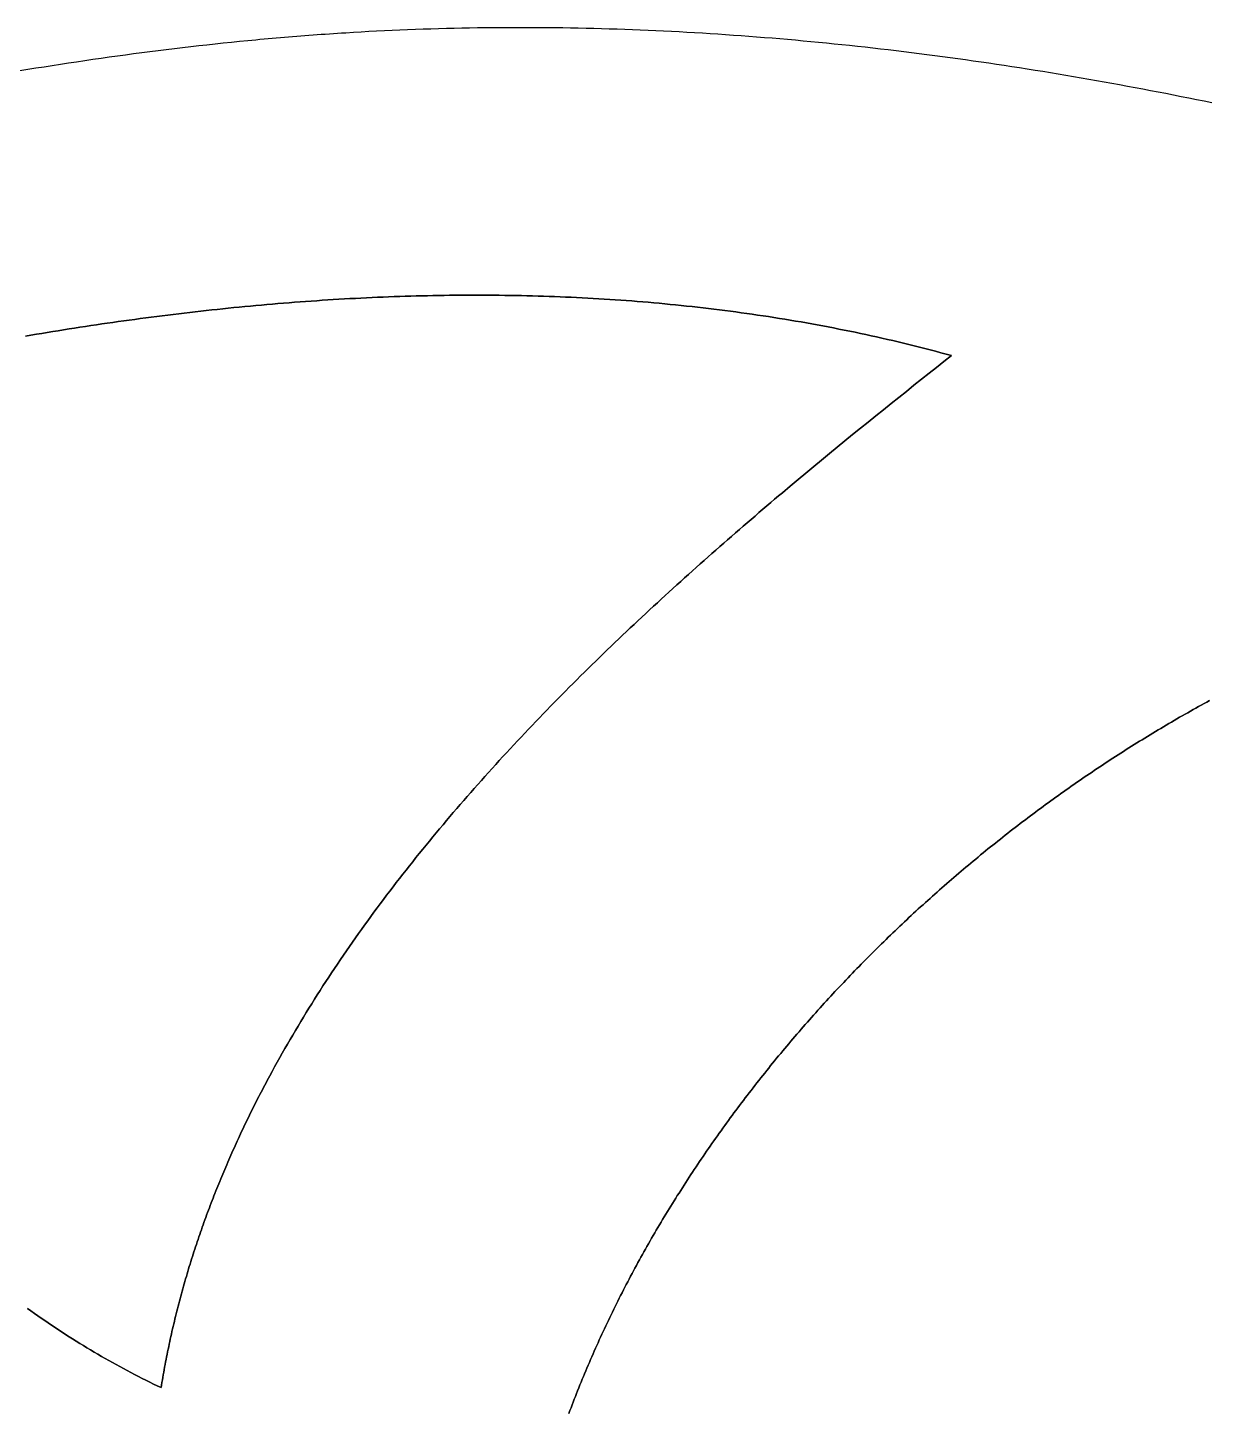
# Model space of a CAD drawing. Header units: millimetres. Extents: x 539514 to 908003, y -69769 to 203909.
# Drawn here: x 697462 to 713125, y 76500 to 94866 of the extents above; entities that cross this region are included whole.
import ezdxf

# ---------------------------------------------------------------- set-up
doc = ezdxf.new("R2010")
doc.units = ezdxf.units.MM
doc.layers.add('CLOSED_AREAS', color=7, linetype='Continuous')
doc.layers.add('REGION_HOLES', color=7, linetype='Continuous')

msp = doc.modelspace()

# ---------------------------------------------------------------- linework, layer by layer
at = {"layer": 'CLOSED_AREAS'}
for points in [[(713182.991, 93867.408), (713081.321, 93888.406), (712979.617, 93909.208), (712877.88, 93929.814), (712776.11, 93950.22), (712674.307, 93970.429), (712572.473, 93990.437), (712470.608, 94010.244), (712368.711, 94029.85), (712266.784, 94049.253), (712164.827, 94068.453), (712062.839, 94087.448), (711960.823, 94106.238), (711858.778, 94124.822), (711756.704, 94143.199), (711654.602, 94161.369), (711552.473, 94179.329), (711450.316, 94197.08), (711348.133, 94214.62), (711245.923, 94231.948), (711143.688, 94249.064), (711041.427, 94265.967), (710939.141, 94282.656), (710836.83, 94299.13), (710734.495, 94315.388), (710632.137, 94331.429), (710529.755, 94347.252), (710427.35, 94362.856), (710324.922, 94378.241), (710222.473, 94393.406), (710120.002, 94408.349), (710017.51, 94423.07), (709914.997, 94437.568), (709812.463, 94451.842), (709709.91, 94465.891), (709607.337, 94479.715), (709504.746, 94493.311), (709402.135, 94506.68), (709299.507, 94519.821), (709196.86, 94532.732), (709094.196, 94545.413), (708991.516, 94557.863), (708888.818, 94570.081), (708786.105, 94582.066), (708683.376, 94593.817), (708580.632, 94605.333), (708477.873, 94616.614), (708375.099, 94627.658), (708272.312, 94638.465), (708169.511, 94649.033), (708066.697, 94659.362), (707963.871, 94669.452), (707861.032, 94679.3), (707758.181, 94688.906), (707655.319, 94698.27), (707552.447, 94707.39), (707449.563, 94716.265), (707346.669, 94724.895), (707243.766, 94733.279), (707140.854, 94741.415), (707037.932, 94749.303), (706935.003, 94756.943), (706832.065, 94764.332), (706729.12, 94771.47), (706626.168, 94778.357), (706523.209, 94784.991), (706420.243, 94791.372), (706317.272, 94797.498), (706214.296, 94803.369), (706111.314, 94808.984), (706008.328, 94814.342), (705905.338, 94819.442), (705802.344, 94824.283), (705699.347, 94828.864), (705596.347, 94833.185), (705493.345, 94837.244), (705390.34, 94841.04), (705287.335, 94844.574), (705184.327, 94847.843), (705081.32, 94850.847), (704978.312, 94853.585), (704875.304, 94856.056), (704772.296, 94858.259), (704669.29, 94860.194), (704566.285, 94861.859), (704463.282, 94863.254), (704360.281, 94864.377), (704257.283, 94865.228), (704154.289, 94865.806), (704051.297, 94866.109), (703948.31, 94866.138), (703845.327, 94865.891), (703742.349, 94865.367), (703639.376, 94864.566), (703536.409, 94863.486), (703433.448, 94862.127), (703330.493, 94860.487), (703227.546, 94858.566), (703124.606, 94856.363), (703021.673, 94853.878), (702918.749, 94851.108), (702815.834, 94848.053), (702712.928, 94844.713), (702610.031, 94841.086), (702507.145, 94837.172), (702404.268, 94832.97), (702301.403, 94828.478), (702198.549, 94823.696), (702095.706, 94818.623), (701992.876, 94813.258), (701890.058, 94807.6), (701787.253, 94801.649), (701684.461, 94795.403), (701630.23, 94791.988), (701576.003, 94788.492), (701521.78, 94784.914), (701467.56, 94781.254), (701413.345, 94777.514), (701359.133, 94773.694), (701304.924, 94769.793), (701250.72, 94765.812), (701196.518, 94761.752), (701142.321, 94757.612), (701088.127, 94753.394), (701033.937, 94749.098), (700979.75, 94744.723), (700925.567, 94740.27), (700871.388, 94735.741), (700817.212, 94731.134), (700763.039, 94726.45), (700708.87, 94721.69), (700654.704, 94716.854), (700600.541, 94711.942), (700546.382, 94706.955), (700492.226, 94701.893), (700383.925, 94691.545), (700275.636, 94680.902), (700167.36, 94669.965), (700059.097, 94658.739), (699950.846, 94647.225), (699842.608, 94635.426), (699734.381, 94623.345), (699626.167, 94610.985), (699517.964, 94598.349), (699409.772, 94585.439), (699301.592, 94572.259), (699193.423, 94558.81), (699085.265, 94545.096), (698977.117, 94531.12), (698868.98, 94516.884), (698760.853, 94502.391), (698652.737, 94487.644), (698544.63, 94472.645), (698436.533, 94457.398), (698328.445, 94441.905), (698220.367, 94426.169), (698112.298, 94410.193), (698004.238, 94393.979), (697896.187, 94377.531), (697788.144, 94360.85), (697680.109, 94343.94), (697572.083, 94326.804), (697464.064, 94309.445), (697356.054, 94291.864)], [(697460.294, 77864.681), (697505.467, 77832.305), (697550.789, 77800.134), (697596.26, 77768.171), (697641.881, 77736.416), (697687.652, 77704.871), (697733.574, 77673.537), (697779.646, 77642.415), (697825.87, 77611.507), (697872.245, 77580.815), (697918.772, 77550.338), (697965.451, 77520.08), (698012.284, 77490.04), (698059.269, 77460.22), (698106.408, 77430.622), (698153.7, 77401.247), (698201.147, 77372.097), (698248.749, 77343.171), (698296.505, 77314.473), (698344.417, 77286.002), (698392.484, 77257.761), (698440.708, 77229.751), (698489.088, 77201.973), (698537.625, 77174.428), (698586.32, 77147.117), (698635.171, 77120.043), (698684.181, 77093.206), (698733.349, 77066.607), (698782.676, 77040.248), (698832.162, 77014.131), (698881.808, 76988.256), (698931.613, 76962.624), (698981.579, 76937.238), (699031.705, 76912.098), (699081.993, 76887.206), (699132.441, 76862.562), (699183.052, 76838.17), (699233.824, 76814.028), (699239.341, 76848.237), (699244.959, 76882.415), (699250.678, 76916.564), (699256.497, 76950.683), (699262.416, 76984.773), (699268.435, 77018.832), (699274.553, 77052.862), (699280.771, 77086.862), (699287.089, 77120.833), (699293.505, 77154.773), (699300.02, 77188.684), (699306.633, 77222.565), (699313.344, 77256.417), (699320.154, 77290.238), (699327.061, 77324.03), (699334.065, 77357.792), (699341.166, 77391.525), (699348.365, 77425.228), (699355.66, 77458.901), (699363.052, 77492.544), (699370.539, 77526.158), (699378.123, 77559.742), (699385.802, 77593.296), (699393.577, 77626.82), (699401.447, 77660.315), (699409.412, 77693.78), (699417.472, 77727.216), (699425.626, 77760.621), (699433.874, 77793.998), (699442.216, 77827.344), (699450.652, 77860.661), (699459.181, 77893.948), (699467.803, 77927.205), (699476.519, 77960.433), (699485.327, 77993.631), (699494.227, 78026.799), (699503.22, 78059.938), (699512.305, 78093.047), (699521.481, 78126.127), (699530.749, 78159.177), (699540.108, 78192.197), (699549.558, 78225.188), (699559.098, 78258.148), (699568.729, 78291.08), (699578.451, 78323.982), (699588.262, 78356.854), (699598.163, 78389.696), (699608.153, 78422.509), (699618.233, 78455.292), (699628.402, 78488.046), (699638.659, 78520.77), (699649.005, 78553.464), (699659.439, 78586.129), (699669.961, 78618.765), (699680.57, 78651.37), (699691.267, 78683.946), (699702.052, 78716.493), (699712.923, 78749.01), (699723.881, 78781.497), (699734.926, 78813.955), (699746.056, 78846.383), (699757.273, 78878.782), (699768.576, 78911.151), (699779.964, 78943.491), (699791.437, 78975.801), (699802.995, 79008.081), (699814.638, 79040.332), (699826.365, 79072.554), (699838.177, 79104.746), (699850.072, 79136.908), (699862.052, 79169.041), (699874.115, 79201.144), (699886.261, 79233.218), (699898.49, 79265.262), (699910.802, 79297.277), (699923.196, 79329.262), (699935.673, 79361.218), (699948.231, 79393.144), (699960.871, 79425.041), (699973.593, 79456.908), (699986.396, 79488.746), (699999.28, 79520.554), (700012.245, 79552.333), (700025.291, 79584.082), (700038.416, 79615.802), (700051.622, 79647.493), (700064.907, 79679.153), (700078.272, 79710.785), (700091.716, 79742.387), (700105.239, 79773.959), (700118.841, 79805.502), (700132.522, 79837.016), (700146.28, 79868.5), (700160.117, 79899.955), (700174.031, 79931.38), (700188.023, 79962.776), (700202.093, 79994.142), (700216.239, 80025.479), (700230.462, 80056.787), (700244.762, 80088.065), (700259.138, 80119.314), (700273.59, 80150.533), (700288.117, 80181.723), (700302.721, 80212.883), (700317.399, 80244.014), (700332.153, 80275.116), (700346.981, 80306.188), (700361.884, 80337.231), (700376.861, 80368.244), (700391.912, 80399.229), (700407.037, 80430.183), (700422.236, 80461.109), (700437.508, 80492.005), (700452.853, 80522.871), (700468.27, 80553.708), (700483.76, 80584.516), (700499.323, 80615.295), (700514.958, 80646.044), (700530.664, 80676.763), (700546.442, 80707.454), (700562.291, 80738.115), (700578.211, 80768.747), (700594.203, 80799.349), (700610.264, 80829.922), (700626.396, 80860.466), (700642.598, 80890.98), (700658.87, 80921.465), (700675.212, 80951.921), (700708.102, 81012.745), (700741.268, 81073.451), (700774.707, 81134.04), (700808.417, 81194.512), (700842.397, 81254.867), (700876.644, 81315.104), (700911.156, 81375.225), (700945.932, 81435.228), (700980.969, 81495.114), (701016.266, 81554.884), (701051.819, 81614.536), (701087.628, 81674.072), (701123.691, 81733.49), (701160.005, 81792.792), (701196.568, 81851.977), (701233.379, 81911.045), (701270.435, 81969.996), (701307.735, 82028.83), (701345.276, 82087.548), (701383.056, 82146.148), (701421.074, 82204.633), (701459.328, 82263), (701497.815, 82321.251), (701536.533, 82379.385), (701575.481, 82437.403), (701614.657, 82495.304), (701654.058, 82553.088), (701693.683, 82610.757), (701733.529, 82668.308), (701773.594, 82725.743), (701813.878, 82783.062), (701854.377, 82840.265), (701895.089, 82897.351), (701936.013, 82954.32), (701977.147, 83011.174), (702018.488, 83067.911), (702060.035, 83124.532), (702101.786, 83181.037), (702143.738, 83237.425), (702185.89, 83293.698), (702228.24, 83349.854), (702270.786, 83405.894), (702313.525, 83461.819), (702356.455, 83517.627), (702399.576, 83573.319), (702442.884, 83628.895), (702486.378, 83684.355), (702530.056, 83739.7), (702573.915, 83794.928), (702617.955, 83850.041), (702662.172, 83905.037), (702706.565, 83959.918), (702751.131, 84014.683), (702795.87, 84069.333), (702840.778, 84123.867), (702885.855, 84178.285), (702931.097, 84232.587), (702976.503, 84286.774), (703022.07, 84340.845), (703067.798, 84394.8), (703113.684, 84448.641), (703159.725, 84502.365), (703205.92, 84555.974), (703252.268, 84609.468), (703298.765, 84662.846), (703345.41, 84716.109), (703392.201, 84769.256), (703439.136, 84822.288), (703486.214, 84875.205), (703533.431, 84928.006), (703580.786, 84980.693), (703628.277, 85033.264), (703675.902, 85085.719), (703723.659, 85138.06), (703771.546, 85190.286), (703819.561, 85242.396), (703867.703, 85294.391), (703915.968, 85346.272), (703964.356, 85398.037), (704012.863, 85449.687), (704061.489, 85501.223), (704110.231, 85552.643), (704159.086, 85603.948), (704208.054, 85655.139), (704257.133, 85706.215), (704306.319, 85757.176), (704355.611, 85808.022), (704405.008, 85858.753), (704454.507, 85909.37), (704504.106, 85959.872), (704553.803, 86010.259), (704603.597, 86060.532), (704653.485, 86110.69), (704703.465, 86160.733), (704753.535, 86210.662), (704803.693, 86260.476), (704853.938, 86310.176), (704904.267, 86359.762), (704954.678, 86409.232), (705005.17, 86458.589), (705055.74, 86507.831), (705106.386, 86556.959), (705157.107, 86605.972), (705207.9, 86654.871), (705258.763, 86703.656), (705309.695, 86752.327), (705360.693, 86800.883), (705411.755, 86849.326), (705462.88, 86897.654), (705514.065, 86945.868), (705565.309, 86993.968), (705616.609, 87041.953), (705667.964, 87089.825), (705719.371, 87137.583), (705770.828, 87185.227), (705822.334, 87232.757), (705873.886, 87280.172), (705925.483, 87327.474), (705977.123, 87374.663), (706028.803, 87421.737), (706080.521, 87468.697), (706132.276, 87515.544), (706184.066, 87562.277), (706235.888, 87608.896), (706287.74, 87655.402), (706339.622, 87701.794), (706391.529, 87748.072), (706443.462, 87794.237), (706495.417, 87840.288), (706547.393, 87886.225), (706599.387, 87932.049), (706651.398, 87977.76), (706703.423, 88023.357), (706755.462, 88068.84), (706807.51, 88114.211), (706859.568, 88159.467), (706911.632, 88204.611), (706963.701, 88249.641), (707015.773, 88294.558), (707067.845, 88339.362), (707119.917, 88384.052), (707171.985, 88428.629), (707224.047, 88473.093), (707276.103, 88517.444), (707328.149, 88561.682), (707380.184, 88605.807), (707432.206, 88649.818), (707484.212, 88693.717), (707588.172, 88781.175), (707692.047, 88868.182), (707795.821, 88954.737), (707899.479, 89040.84), (708003.005, 89126.493), (708106.382, 89211.695), (708209.596, 89296.446), (708312.629, 89380.746), (708415.465, 89464.597), (708518.09, 89547.998), (708620.488, 89630.949), (708722.641, 89713.45), (708824.534, 89795.503), (708926.152, 89877.106), (709027.479, 89958.26), (709128.498, 90038.966), (709229.193, 90119.224), (709329.55, 90199.034), (709429.551, 90278.396), (709529.181, 90357.31), (709628.424, 90435.777), (709727.263, 90513.796), (709656.672, 90533.117), (709586.023, 90552.179), (709515.316, 90570.983), (709444.553, 90589.529), (709373.734, 90607.819), (709302.859, 90625.853), (709231.929, 90643.633), (709160.945, 90661.159), (709089.908, 90678.431), (709018.817, 90695.451), (708947.673, 90712.22), (708876.477, 90728.739), (708805.23, 90745.007), (708733.932, 90761.027), (708662.584, 90776.799), (708591.185, 90792.324), (708519.738, 90807.602), (708448.242, 90822.635), (708376.698, 90837.424), (708305.107, 90851.968), (708233.469, 90866.27), (708161.784, 90880.33), (708090.054, 90894.148), (708018.279, 90907.726), (707946.459, 90921.065), (707874.595, 90934.164), (707802.688, 90947.026), (707730.738, 90959.651), (707658.746, 90972.04), (707586.712, 90984.194), (707514.637, 90996.113), (707442.522, 91007.799), (707370.366, 91019.252), (707298.171, 91030.473), (707225.938, 91041.463), (707153.666, 91052.222), (707081.357, 91062.753), (707009.011, 91073.055), (706936.628, 91083.129), (706864.209, 91092.976), (706791.755, 91102.598), (706719.266, 91111.994), (706646.743, 91121.166), (706574.187, 91130.115), (706501.597, 91138.841), (706428.975, 91147.345), (706356.321, 91155.629), (706283.636, 91163.692), (706210.921, 91171.537), (706138.175, 91179.163), (706065.399, 91186.571), (705992.595, 91193.763), (705919.762, 91200.739), (705846.902, 91207.5), (705774.014, 91214.047), (705701.1, 91220.381), (705628.159, 91226.502), (705555.193, 91232.412), (705482.202, 91238.111), (705409.187, 91243.6), (705336.148, 91248.881), (705263.086, 91253.953), (705190.001, 91258.818), (705116.894, 91263.476), (705043.766, 91267.929), (704970.617, 91272.176), (704897.447, 91276.22), (704824.258, 91280.061), (704751.05, 91283.7), (704677.823, 91287.137), (704604.578, 91290.374), (704531.316, 91293.411), (704458.036, 91296.249), (704384.741, 91298.89), (704311.43, 91301.333), (704238.104, 91303.579), (704164.763, 91305.631), (704091.408, 91307.488), (704018.04, 91309.151), (703944.659, 91310.621), (703871.266, 91311.899), (703797.861, 91312.985), (703724.446, 91313.882), (703651.019, 91314.589), (703577.583, 91315.107), (703504.138, 91315.437), (703430.683, 91315.581), (703357.221, 91315.538), (703283.751, 91315.31), (703210.274, 91314.898), (703136.79, 91314.302), (703063.301, 91313.523), (702989.806, 91312.563), (702916.307, 91311.421), (702842.803, 91310.099), (702769.296, 91308.598), (702695.786, 91306.918), (702622.273, 91305.061), (702548.759, 91303.027), (702475.243, 91300.817), (702401.727, 91298.431), (702328.211, 91295.872), (702254.695, 91293.139), (702181.18, 91290.234), (702107.667, 91287.156), (702034.156, 91283.908), (701960.647, 91280.49), (701887.143, 91276.903), (701813.642, 91273.148), (701740.145, 91269.224), (701666.654, 91265.135), (701593.168, 91260.879), (701519.689, 91256.459), (701446.216, 91251.874), (701372.751, 91247.127), (701299.294, 91242.216), (701225.845, 91237.145), (701152.406, 91231.912), (701078.976, 91226.52), (701005.557, 91220.969), (700932.148, 91215.259), (700858.751, 91209.392), (700785.366, 91203.369), (700711.993, 91197.19), (700638.634, 91190.857), (700565.289, 91184.369), (700491.957, 91177.729), (700418.641, 91170.936), (700345.34, 91163.992), (700272.055, 91156.897), (700198.787, 91149.652), (700125.536, 91142.259), (700052.303, 91134.718), (699979.088, 91127.03), (699905.892, 91119.195), (699832.716, 91111.215), (699759.56, 91103.09), (699686.424, 91094.821), (699613.31, 91086.41), (699540.218, 91077.857), (699467.148, 91069.162), (699394.101, 91060.327), (699321.077, 91051.352), (699248.078, 91042.239), (699175.103, 91032.988), (699102.154, 91023.6), (699029.231, 91014.076), (698956.334, 91004.416), (698883.464, 90994.623), (698810.622, 90984.695), (698737.807, 90974.635), (698665.022, 90964.443), (698592.266, 90954.12), (698519.54, 90943.667), (698446.844, 90933.084), (698374.18, 90922.373), (698301.547, 90911.534), (698228.946, 90900.568), (698156.378, 90889.477), (698083.844, 90878.26), (698011.343, 90866.919), (697938.877, 90855.455), (697866.446, 90843.868), (697794.051, 90832.159), (697721.692, 90820.33), (697649.37, 90808.38), (697577.086, 90796.312), (697504.839, 90784.125), (697432.631, 90771.82)], [(713153.137, 85933.554), (713116.969, 85913.849), (713080.83, 85894.056), (713044.722, 85874.176), (713008.645, 85854.209), (712972.599, 85834.154), (712936.584, 85814.013), (712900.601, 85793.785), (712864.65, 85773.471), (712828.73, 85753.07), (712792.843, 85732.583), (712756.988, 85712.01), (712721.166, 85691.351), (712685.378, 85670.607), (712649.622, 85649.777), (712613.901, 85628.863), (712578.213, 85607.863), (712542.559, 85586.778), (712506.94, 85565.609), (712471.355, 85544.355), (712435.805, 85523.017), (712400.291, 85501.595), (712364.811, 85480.089), (712329.368, 85458.499), (712293.961, 85436.826), (712258.589, 85415.07), (712223.255, 85393.23), (712187.957, 85371.307), (712152.696, 85349.302), (712117.472, 85327.214), (712082.286, 85305.044), (712047.138, 85282.791), (712012.027, 85260.456), (711976.955, 85238.04), (711941.922, 85215.542), (711906.928, 85192.962), (711871.972, 85170.302), (711837.056, 85147.56), (711802.18, 85124.737), (711767.344, 85101.833), (711732.547, 85078.849), (711697.792, 85055.785), (711663.076, 85032.64), (711628.402, 85009.416), (711593.769, 84986.112), (711559.178, 84962.728), (711524.628, 84939.265), (711490.12, 84915.722), (711455.655, 84892.101), (711421.232, 84868.4), (711386.852, 84844.621), (711352.515, 84820.764), (711318.221, 84796.828), (711283.971, 84772.814), (711249.764, 84748.722), (711215.602, 84724.553), (711181.484, 84700.306), (711147.411, 84675.982), (711113.382, 84651.58), (711079.399, 84627.101), (711045.461, 84602.546), (711011.569, 84577.914), (710977.723, 84553.206), (710943.923, 84528.421), (710910.169, 84503.561), (710876.462, 84478.624), (710842.803, 84453.612), (710809.19, 84428.525), (710775.625, 84403.362), (710742.107, 84378.124), (710708.638, 84352.811), (710675.217, 84327.423), (710641.845, 84301.961), (710608.521, 84276.425), (710575.246, 84250.814), (710542.021, 84225.129), (710508.846, 84199.371), (710475.72, 84173.539), (710442.644, 84147.633), (710409.619, 84121.655), (710376.644, 84095.603), (710343.721, 84069.478), (710310.848, 84043.281), (710278.027, 84017.011), (710245.258, 83990.669), (710212.54, 83964.255), (710179.875, 83937.769), (710147.263, 83911.211), (710114.703, 83884.581), (710082.196, 83857.881), (710049.742, 83831.109), (710017.342, 83804.266), (709984.996, 83777.352), (709952.704, 83750.367), (709920.466, 83723.313), (709888.282, 83696.188), (709856.154, 83668.992), (709824.081, 83641.727), (709792.063, 83614.393), (709760.1, 83586.988), (709728.194, 83559.515), (709696.344, 83531.972), (709664.55, 83504.361), (709632.813, 83476.681), (709601.132, 83448.932), (709569.509, 83421.114), (709537.944, 83393.229), (709506.436, 83365.276), (709474.986, 83337.254), (709443.595, 83309.165), (709412.262, 83281.009), (709380.987, 83252.786), (709349.772, 83224.495), (709318.616, 83196.137), (709287.52, 83167.713), (709256.483, 83139.222), (709225.507, 83110.665), (709194.591, 83082.042), (709163.735, 83053.353), (709132.941, 83024.598), (709102.207, 82995.778), (709071.535, 82966.892), (709040.925, 82937.941), (709010.376, 82908.925), (708979.89, 82879.844), (708949.466, 82850.699), (708919.105, 82821.489), (708888.807, 82792.214), (708858.572, 82762.876), (708828.401, 82733.474), (708798.293, 82704.008), (708768.25, 82674.479), (708738.271, 82644.886), (708708.356, 82615.23), (708678.506, 82585.511), (708648.721, 82555.73), (708619.002, 82525.886), (708589.348, 82495.979), (708559.76, 82466.01), (708530.238, 82435.979), (708500.782, 82405.887), (708471.393, 82375.733), (708442.071, 82345.517), (708412.816, 82315.24), (708383.629, 82284.902), (708354.509, 82254.503), (708325.458, 82224.043), (708296.474, 82193.523), (708267.559, 82162.942), (708238.713, 82132.302), (708209.935, 82101.601), (708181.227, 82070.84), (708152.589, 82040.02), (708124.02, 82009.141), (708095.522, 81978.202), (708067.093, 81947.205), (708038.736, 81916.148), (708010.449, 81885.033), (707982.233, 81853.859), (707954.088, 81822.627), (707926.016, 81791.337), (707898.015, 81759.989), (707870.086, 81728.584), (707842.23, 81697.121), (707814.446, 81665.6), (707786.735, 81634.022), (707759.098, 81602.388), (707731.534, 81570.696), (707704.043, 81538.948), (707676.627, 81507.144), (707649.285, 81475.283), (707622.017, 81443.366), (707594.824, 81411.394), (707567.707, 81379.365), (707540.664, 81347.282), (707513.697, 81315.143), (707486.806, 81282.949), (707459.991, 81250.7), (707433.252, 81218.396), (707406.59, 81186.038), (707380.005, 81153.625), (707353.497, 81121.158), (707327.067, 81088.637), (707300.714, 81056.063), (707274.438, 81023.434), (707248.242, 80990.753), (707222.123, 80958.018), (707196.083, 80925.23), (707170.123, 80892.389), (707144.241, 80859.496), (707118.439, 80826.55), (707092.717, 80793.552), (707067.075, 80760.501), (707041.513, 80727.399), (707016.031, 80694.245), (706990.63, 80661.039), (706965.311, 80627.782), (706940.073, 80594.474), (706914.916, 80561.115), (706889.841, 80527.705), (706864.848, 80494.245), (706839.938, 80460.734), (706815.111, 80427.173), (706790.366, 80393.561), (706765.704, 80359.9), (706741.126, 80326.189), (706716.631, 80292.429), (706692.221, 80258.619), (706667.895, 80224.761), (706643.653, 80190.853), (706619.496, 80156.897), (706595.424, 80122.892), (706571.437, 80088.838), (706547.535, 80054.737), (706523.72, 80020.587), (706499.99, 79986.39), (706476.347, 79952.145), (706452.791, 79917.852), (706429.321, 79883.513), (706405.938, 79849.126), (706382.643, 79814.692), (706359.435, 79780.212), (706336.315, 79745.685), (706313.284, 79711.112), (706290.34, 79676.493), (706267.486, 79641.828), (706244.72, 79607.117), (706222.044, 79572.36), (706199.457, 79537.558), (706176.959, 79502.711), (706154.552, 79467.819), (706132.235, 79432.882), (706110.008, 79397.9), (706087.872, 79362.874), (706065.828, 79327.804), (706043.874, 79292.69), (706022.012, 79257.531), (706000.242, 79222.329), (705978.564, 79187.084), (705956.978, 79151.795), (705935.485, 79116.463), (705914.085, 79081.088), (705892.778, 79045.671), (705871.564, 79010.21), (705850.444, 78974.708), (705829.418, 78939.163), (705808.486, 78903.576), (705787.649, 78867.947), (705766.906, 78832.277), (705746.258, 78796.565), (705725.705, 78760.812), (705705.248, 78725.018), (705684.887, 78689.183), (705664.621, 78653.307), (705644.452, 78617.391), (705624.38, 78581.434), (705604.404, 78545.437), (705584.525, 78509.401), (705564.744, 78473.324), (705545.06, 78437.208), (705525.474, 78401.052), (705505.986, 78364.858), (705486.596, 78328.624), (705467.306, 78292.351), (705448.114, 78256.04), (705429.021, 78219.69), (705410.027, 78183.302), (705391.134, 78146.876), (705372.34, 78110.412), (705353.646, 78073.911), (705335.053, 78037.371), (705316.561, 78000.795), (705298.169, 77964.181), (705279.879, 77927.53), (705261.691, 77890.843), (705243.604, 77854.119), (705225.619, 77817.358), (705207.737, 77780.561), (705189.957, 77743.729), (705172.28, 77706.86), (705154.706, 77669.956), (705137.235, 77633.016), (705119.868, 77596.041), (705102.605, 77559.031), (705085.446, 77521.986), (705068.391, 77484.906), (705051.441, 77447.792), (705034.596, 77410.643), (705017.856, 77373.46), (705001.222, 77336.243), (704984.693, 77298.992), (704968.27, 77261.708), (704951.954, 77224.391), (704935.744, 77187.04), (704919.641, 77149.656), (704903.645, 77112.239), (704887.756, 77074.789), (704871.974, 77037.307), (704856.301, 76999.793), (704840.735, 76962.247), (704825.278, 76924.668), (704809.929, 76887.058), (704794.69, 76849.417), (704779.559, 76811.744), (704764.538, 76774.04), (704749.626, 76736.305), (704734.825, 76698.539), (704720.133, 76660.742), (704705.552, 76622.915), (704691.082, 76585.058), (704676.722, 76547.171), (704662.474, 76509.253), (704648.337, 76471.307)]]:
    msp.add_lwpolyline(points, dxfattribs=at)
at = {"layer": 'REGION_HOLES'}
for points in [[(697432.631, 90771.82), (697504.839, 90784.125), (697577.086, 90796.312), (697649.37, 90808.38), (697721.692, 90820.33), (697794.051, 90832.159), (697866.446, 90843.868), (697938.877, 90855.455), (698011.343, 90866.919), (698083.844, 90878.26), (698156.378, 90889.477), (698228.946, 90900.568), (698301.547, 90911.534), (698374.18, 90922.373), (698446.844, 90933.084), (698519.54, 90943.667), (698592.266, 90954.12), (698665.022, 90964.443), (698737.807, 90974.635), (698810.622, 90984.695), (698883.464, 90994.623), (698956.334, 91004.416), (699029.231, 91014.076), (699102.154, 91023.6), (699175.103, 91032.988), (699248.078, 91042.239), (699321.077, 91051.352), (699394.101, 91060.327), (699467.148, 91069.162), (699540.218, 91077.857), (699613.31, 91086.41), (699686.424, 91094.821), (699759.56, 91103.09), (699832.716, 91111.215), (699905.892, 91119.195), (699979.088, 91127.03), (700052.303, 91134.718), (700125.536, 91142.259), (700198.787, 91149.652), (700272.055, 91156.897), (700345.34, 91163.992), (700418.641, 91170.936), (700491.957, 91177.729), (700565.289, 91184.369), (700638.634, 91190.857), (700711.993, 91197.19), (700785.366, 91203.369), (700858.751, 91209.392), (700932.148, 91215.259), (701005.557, 91220.969), (701078.976, 91226.52), (701152.406, 91231.912), (701225.845, 91237.145), (701299.294, 91242.216), (701372.751, 91247.127), (701446.216, 91251.874), (701519.689, 91256.459), (701593.168, 91260.879), (701666.654, 91265.135), (701740.145, 91269.224), (701813.642, 91273.148), (701887.143, 91276.903), (701960.647, 91280.49), (702034.156, 91283.908), (702107.667, 91287.156), (702181.18, 91290.234), (702254.695, 91293.139), (702328.211, 91295.872), (702401.727, 91298.431), (702475.243, 91300.817), (702548.759, 91303.027), (702622.273, 91305.061), (702695.786, 91306.918), (702769.296, 91308.598), (702842.803, 91310.099), (702916.307, 91311.421), (702989.806, 91312.563), (703063.301, 91313.523), (703136.79, 91314.302), (703210.274, 91314.898), (703283.751, 91315.31), (703357.221, 91315.538), (703430.683, 91315.581), (703504.138, 91315.437), (703577.583, 91315.107), (703651.019, 91314.589), (703724.446, 91313.882), (703797.861, 91312.985), (703871.266, 91311.899), (703944.659, 91310.621), (704018.04, 91309.151), (704091.408, 91307.488), (704164.763, 91305.631), (704238.104, 91303.579), (704311.43, 91301.333), (704384.741, 91298.89), (704458.036, 91296.249), (704531.316, 91293.411), (704604.578, 91290.374), (704677.823, 91287.137), (704751.05, 91283.7), (704824.258, 91280.061), (704897.447, 91276.22), (704970.617, 91272.176), (705043.766, 91267.929), (705116.894, 91263.476), (705190.001, 91258.818), (705263.086, 91253.953), (705336.148, 91248.881), (705409.187, 91243.6), (705482.202, 91238.111), (705555.193, 91232.412), (705628.159, 91226.502), (705701.1, 91220.381), (705774.014, 91214.047), (705846.902, 91207.5), (705919.762, 91200.739), (705992.595, 91193.763), (706065.399, 91186.571), (706138.175, 91179.163), (706210.921, 91171.537), (706283.636, 91163.692), (706356.321, 91155.629), (706428.975, 91147.345), (706501.597, 91138.841), (706574.187, 91130.115), (706646.743, 91121.166), (706719.266, 91111.994), (706791.755, 91102.598), (706864.209, 91092.976), (706936.628, 91083.129), (707009.011, 91073.055), (707081.357, 91062.753), (707153.666, 91052.222), (707225.938, 91041.463), (707298.171, 91030.473), (707370.366, 91019.252), (707442.522, 91007.799), (707514.637, 90996.113), (707586.712, 90984.194), (707658.746, 90972.04), (707730.738, 90959.651), (707802.688, 90947.026), (707874.595, 90934.164), (707946.459, 90921.065), (708018.279, 90907.726), (708090.054, 90894.148), (708161.784, 90880.33), (708233.469, 90866.27), (708305.107, 90851.968), (708376.698, 90837.424), (708448.242, 90822.635), (708519.738, 90807.602), (708591.185, 90792.324), (708662.584, 90776.799), (708733.932, 90761.027), (708805.23, 90745.007), (708876.477, 90728.739), (708947.673, 90712.22), (709018.817, 90695.451), (709089.908, 90678.431), (709160.945, 90661.159), (709231.929, 90643.633), (709302.859, 90625.853), (709373.734, 90607.819), (709444.553, 90589.529), (709515.316, 90570.983), (709586.023, 90552.179), (709656.672, 90533.117), (709727.263, 90513.796), (709628.424, 90435.777), (709529.181, 90357.31), (709429.551, 90278.396), (709329.55, 90199.034), (709229.193, 90119.224), (709128.498, 90038.966), (709027.479, 89958.26), (708926.152, 89877.106), (708824.534, 89795.503), (708722.641, 89713.45), (708620.488, 89630.949), (708518.09, 89547.998), (708415.465, 89464.597), (708312.629, 89380.746), (708209.596, 89296.446), (708106.382, 89211.695), (708003.005, 89126.493), (707899.479, 89040.84), (707795.821, 88954.737), (707692.047, 88868.182), (707588.172, 88781.175), (707484.212, 88693.717), (707432.206, 88649.818), (707380.184, 88605.807), (707328.149, 88561.682), (707276.103, 88517.444), (707224.047, 88473.093), (707171.985, 88428.629), (707119.917, 88384.052), (707067.845, 88339.362), (707015.773, 88294.558), (706963.701, 88249.641), (706911.632, 88204.611), (706859.568, 88159.467), (706807.51, 88114.211), (706755.462, 88068.84), (706703.423, 88023.357), (706651.398, 87977.76), (706599.387, 87932.049), (706547.393, 87886.225), (706495.417, 87840.288), (706443.462, 87794.237), (706391.529, 87748.072), (706339.622, 87701.794), (706287.74, 87655.402), (706235.888, 87608.896), (706184.066, 87562.277), (706132.276, 87515.544), (706080.521, 87468.697), (706028.803, 87421.737), (705977.123, 87374.663), (705925.483, 87327.474), (705873.886, 87280.172), (705822.334, 87232.757), (705770.828, 87185.227), (705719.371, 87137.583), (705667.964, 87089.825), (705616.609, 87041.953), (705565.309, 86993.968), (705514.065, 86945.868), (705462.88, 86897.654), (705411.755, 86849.326), (705360.693, 86800.883), (705309.695, 86752.327), (705258.763, 86703.656), (705207.9, 86654.871), (705157.107, 86605.972), (705106.386, 86556.959), (705055.74, 86507.831), (705005.17, 86458.589), (704954.678, 86409.232), (704904.267, 86359.762), (704853.938, 86310.176), (704803.693, 86260.476), (704753.535, 86210.662), (704703.465, 86160.733), (704653.485, 86110.69), (704603.597, 86060.532), (704553.803, 86010.259), (704504.106, 85959.872), (704454.507, 85909.37), (704405.008, 85858.753), (704355.611, 85808.022), (704306.319, 85757.176), (704257.133, 85706.215), (704208.054, 85655.139), (704159.086, 85603.948), (704110.231, 85552.643), (704061.489, 85501.223), (704012.863, 85449.687), (703964.356, 85398.037), (703915.968, 85346.272), (703867.703, 85294.391), (703819.561, 85242.396), (703771.546, 85190.286), (703723.659, 85138.06), (703675.902, 85085.719), (703628.277, 85033.264), (703580.786, 84980.693), (703533.431, 84928.006), (703486.214, 84875.205), (703439.136, 84822.288), (703392.201, 84769.256), (703345.41, 84716.109), (703298.765, 84662.846), (703252.268, 84609.468), (703205.92, 84555.974), (703159.725, 84502.365), (703113.684, 84448.641), (703067.798, 84394.8), (703022.07, 84340.845), (702976.503, 84286.774), (702931.097, 84232.587), (702885.855, 84178.285), (702840.778, 84123.867), (702795.87, 84069.333), (702751.131, 84014.683), (702706.565, 83959.918), (702662.172, 83905.037), (702617.955, 83850.041), (702573.915, 83794.928), (702530.056, 83739.7), (702486.378, 83684.355), (702442.884, 83628.895), (702399.576, 83573.319), (702356.455, 83517.627), (702313.525, 83461.819), (702270.786, 83405.894), (702228.24, 83349.854), (702185.89, 83293.698), (702143.738, 83237.425), (702101.786, 83181.037), (702060.035, 83124.532), (702018.488, 83067.911), (701977.147, 83011.174), (701936.013, 82954.32), (701895.089, 82897.351), (701854.377, 82840.265), (701813.878, 82783.062), (701773.594, 82725.743), (701733.529, 82668.308), (701693.683, 82610.757), (701654.058, 82553.088), (701614.657, 82495.304), (701575.481, 82437.403), (701536.533, 82379.385), (701497.815, 82321.251), (701459.328, 82263), (701421.074, 82204.633), (701383.056, 82146.148), (701345.276, 82087.548), (701307.735, 82028.83), (701270.435, 81969.996), (701233.379, 81911.045), (701196.568, 81851.977), (701160.005, 81792.792), (701123.691, 81733.49), (701087.628, 81674.072), (701051.819, 81614.536), (701016.266, 81554.884), (700980.969, 81495.114), (700945.932, 81435.228), (700911.156, 81375.225), (700876.644, 81315.104), (700842.397, 81254.867), (700808.417, 81194.512), (700774.707, 81134.04), (700741.268, 81073.451), (700708.102, 81012.745), (700675.212, 80951.921), (700658.87, 80921.465), (700642.598, 80890.98), (700626.396, 80860.466), (700610.264, 80829.922), (700594.203, 80799.349), (700578.211, 80768.747), (700562.291, 80738.115), (700546.442, 80707.454), (700530.664, 80676.763), (700514.958, 80646.044), (700499.323, 80615.295), (700483.76, 80584.516), (700468.27, 80553.708), (700452.853, 80522.871), (700437.508, 80492.005), (700422.236, 80461.109), (700407.037, 80430.183), (700391.912, 80399.229), (700376.861, 80368.244), (700361.884, 80337.231), (700346.981, 80306.188), (700332.153, 80275.116), (700317.399, 80244.014), (700302.721, 80212.883), (700288.117, 80181.723), (700273.59, 80150.533), (700259.138, 80119.314), (700244.762, 80088.065), (700230.462, 80056.787), (700216.239, 80025.479), (700202.093, 79994.142), (700188.023, 79962.776), (700174.031, 79931.38), (700160.117, 79899.955), (700146.28, 79868.5), (700132.522, 79837.016), (700118.841, 79805.502), (700105.239, 79773.959), (700091.716, 79742.387), (700078.272, 79710.785), (700064.907, 79679.153), (700051.622, 79647.493), (700038.416, 79615.802), (700025.291, 79584.082), (700012.245, 79552.333), (699999.28, 79520.554), (699986.396, 79488.746), (699973.593, 79456.908), (699960.871, 79425.041), (699948.231, 79393.144), (699935.673, 79361.218), (699923.196, 79329.262), (699910.802, 79297.277), (699898.49, 79265.262), (699886.261, 79233.218), (699874.115, 79201.144), (699862.052, 79169.041), (699850.072, 79136.908), (699838.177, 79104.746), (699826.365, 79072.554), (699814.638, 79040.332), (699802.995, 79008.081), (699791.437, 78975.801), (699779.964, 78943.491), (699768.576, 78911.151), (699757.273, 78878.782), (699746.056, 78846.383), (699734.926, 78813.955), (699723.881, 78781.497), (699712.923, 78749.01), (699702.052, 78716.493), (699691.267, 78683.946), (699680.57, 78651.37), (699669.961, 78618.765), (699659.439, 78586.129), (699649.005, 78553.464), (699638.659, 78520.77), (699628.402, 78488.046), (699618.233, 78455.292), (699608.153, 78422.509), (699598.163, 78389.696), (699588.262, 78356.854), (699578.451, 78323.982), (699568.729, 78291.08), (699559.098, 78258.148), (699549.558, 78225.188), (699540.108, 78192.197), (699530.749, 78159.177), (699521.481, 78126.127), (699512.305, 78093.047), (699503.22, 78059.938), (699494.227, 78026.799), (699485.327, 77993.631), (699476.519, 77960.433), (699467.803, 77927.205), (699459.181, 77893.948), (699450.652, 77860.661), (699442.216, 77827.344), (699433.874, 77793.998), (699425.626, 77760.621), (699417.472, 77727.216), (699409.412, 77693.78), (699401.447, 77660.315), (699393.577, 77626.82), (699385.802, 77593.296), (699378.123, 77559.742), (699370.539, 77526.158), (699363.052, 77492.544), (699355.66, 77458.901), (699348.365, 77425.228), (699341.166, 77391.525), (699334.065, 77357.792), (699327.061, 77324.03), (699320.154, 77290.238), (699313.344, 77256.417), (699306.633, 77222.565), (699300.02, 77188.684), (699293.505, 77154.773), (699287.089, 77120.833), (699280.771, 77086.862), (699274.553, 77052.862), (699268.435, 77018.832), (699262.416, 76984.773), (699256.497, 76950.683), (699250.678, 76916.564), (699244.959, 76882.415), (699239.341, 76848.237), (699233.824, 76814.028), (699183.052, 76838.17), (699132.441, 76862.562), (699081.993, 76887.206), (699031.705, 76912.098), (698981.579, 76937.238), (698931.613, 76962.624), (698881.808, 76988.256), (698832.162, 77014.131), (698782.676, 77040.248), (698733.349, 77066.607), (698684.181, 77093.206), (698635.171, 77120.043), (698586.32, 77147.117), (698537.625, 77174.428), (698489.088, 77201.973), (698440.708, 77229.751), (698392.484, 77257.761), (698344.417, 77286.002), (698296.505, 77314.473), (698248.749, 77343.171), (698201.147, 77372.097), (698153.7, 77401.247), (698106.408, 77430.622), (698059.269, 77460.22), (698012.284, 77490.04), (697965.451, 77520.08), (697918.772, 77550.338), (697872.245, 77580.815), (697825.87, 77611.507), (697779.646, 77642.415), (697733.574, 77673.537), (697687.652, 77704.871), (697641.881, 77736.416), (697596.26, 77768.171), (697550.789, 77800.134), (697505.467, 77832.305), (697460.294, 77864.681)], [(704648.337, 76471.307), (704662.474, 76509.253), (704676.722, 76547.171), (704691.082, 76585.058), (704705.552, 76622.915), (704720.133, 76660.742), (704734.825, 76698.539), (704749.626, 76736.305), (704764.538, 76774.04), (704779.559, 76811.744), (704794.69, 76849.417), (704809.929, 76887.058), (704825.278, 76924.668), (704840.735, 76962.247), (704856.301, 76999.793), (704871.974, 77037.307), (704887.756, 77074.789), (704903.645, 77112.239), (704919.641, 77149.656), (704935.744, 77187.04), (704951.954, 77224.391), (704968.27, 77261.708), (704984.693, 77298.992), (705001.222, 77336.243), (705017.856, 77373.46), (705034.596, 77410.643), (705051.441, 77447.792), (705068.391, 77484.906), (705085.446, 77521.986), (705102.605, 77559.031), (705119.868, 77596.041), (705137.235, 77633.016), (705154.706, 77669.956), (705172.28, 77706.86), (705189.957, 77743.729), (705207.737, 77780.561), (705225.619, 77817.358), (705243.604, 77854.119), (705261.691, 77890.843), (705279.879, 77927.53), (705298.169, 77964.181), (705316.561, 78000.795), (705335.053, 78037.371), (705353.646, 78073.911), (705372.34, 78110.412), (705391.134, 78146.876), (705410.027, 78183.302), (705429.021, 78219.69), (705448.114, 78256.04), (705467.306, 78292.351), (705486.596, 78328.624), (705505.986, 78364.858), (705525.474, 78401.052), (705545.06, 78437.208), (705564.744, 78473.324), (705584.525, 78509.401), (705604.404, 78545.437), (705624.38, 78581.434), (705644.452, 78617.391), (705664.621, 78653.307), (705684.887, 78689.183), (705705.248, 78725.018), (705725.705, 78760.812), (705746.258, 78796.565), (705766.906, 78832.277), (705787.649, 78867.947), (705808.486, 78903.576), (705829.418, 78939.163), (705850.444, 78974.708), (705871.564, 79010.21), (705892.778, 79045.671), (705914.085, 79081.088), (705935.485, 79116.463), (705956.978, 79151.795), (705978.564, 79187.084), (706000.242, 79222.329), (706022.012, 79257.531), (706043.874, 79292.69), (706065.828, 79327.804), (706087.872, 79362.874), (706110.008, 79397.9), (706132.235, 79432.882), (706154.552, 79467.819), (706176.959, 79502.711), (706199.457, 79537.558), (706222.044, 79572.36), (706244.72, 79607.117), (706267.486, 79641.828), (706290.34, 79676.493), (706313.284, 79711.112), (706336.315, 79745.685), (706359.435, 79780.212), (706382.643, 79814.692), (706405.938, 79849.126), (706429.321, 79883.513), (706452.791, 79917.852), (706476.347, 79952.145), (706499.99, 79986.39), (706523.72, 80020.587), (706547.535, 80054.737), (706571.437, 80088.838), (706595.424, 80122.892), (706619.496, 80156.897), (706643.653, 80190.853), (706667.895, 80224.761), (706692.221, 80258.619), (706716.631, 80292.429), (706741.126, 80326.189), (706765.704, 80359.9), (706790.366, 80393.561), (706815.111, 80427.173), (706839.938, 80460.734), (706864.848, 80494.245), (706889.841, 80527.705), (706914.916, 80561.115), (706940.073, 80594.474), (706965.311, 80627.782), (706990.63, 80661.039), (707016.031, 80694.245), (707041.513, 80727.399), (707067.075, 80760.501), (707092.717, 80793.552), (707118.439, 80826.55), (707144.241, 80859.496), (707170.123, 80892.389), (707196.083, 80925.23), (707222.123, 80958.018), (707248.242, 80990.753), (707274.438, 81023.434), (707300.714, 81056.063), (707327.067, 81088.637), (707353.497, 81121.158), (707380.005, 81153.625), (707406.59, 81186.038), (707433.252, 81218.396), (707459.991, 81250.7), (707486.806, 81282.949), (707513.697, 81315.143), (707540.664, 81347.282), (707567.707, 81379.365), (707594.824, 81411.394), (707622.017, 81443.366), (707649.285, 81475.283), (707676.627, 81507.144), (707704.043, 81538.948), (707731.534, 81570.696), (707759.098, 81602.388), (707786.735, 81634.022), (707814.446, 81665.6), (707842.23, 81697.121), (707870.086, 81728.584), (707898.015, 81759.989), (707926.016, 81791.337), (707954.088, 81822.627), (707982.233, 81853.859), (708010.449, 81885.033), (708038.736, 81916.148), (708067.093, 81947.205), (708095.522, 81978.202), (708124.02, 82009.141), (708152.589, 82040.02), (708181.227, 82070.84), (708209.935, 82101.601), (708238.713, 82132.302), (708267.559, 82162.942), (708296.474, 82193.523), (708325.458, 82224.043), (708354.509, 82254.503), (708383.629, 82284.902), (708412.816, 82315.24), (708442.071, 82345.517), (708471.393, 82375.733), (708500.782, 82405.887), (708530.238, 82435.979), (708559.76, 82466.01), (708589.348, 82495.979), (708619.002, 82525.886), (708648.721, 82555.73), (708678.506, 82585.511), (708708.356, 82615.23), (708738.271, 82644.886), (708768.25, 82674.479), (708798.293, 82704.008), (708828.401, 82733.474), (708858.572, 82762.876), (708888.807, 82792.214), (708919.105, 82821.489), (708949.466, 82850.699), (708979.89, 82879.844), (709010.376, 82908.925), (709040.925, 82937.941), (709071.535, 82966.892), (709102.207, 82995.778), (709132.941, 83024.598), (709163.735, 83053.353), (709194.591, 83082.042), (709225.507, 83110.665), (709256.483, 83139.222), (709287.52, 83167.713), (709318.616, 83196.137), (709349.772, 83224.495), (709380.987, 83252.786), (709412.262, 83281.009), (709443.595, 83309.165), (709474.986, 83337.254), (709506.436, 83365.276), (709537.944, 83393.229), (709569.509, 83421.114), (709601.132, 83448.932), (709632.813, 83476.681), (709664.55, 83504.361), (709696.344, 83531.972), (709728.194, 83559.515), (709760.1, 83586.988), (709792.063, 83614.393), (709824.081, 83641.727), (709856.154, 83668.992), (709888.282, 83696.188), (709920.466, 83723.313), (709952.704, 83750.367), (709984.996, 83777.352), (710017.342, 83804.266), (710049.742, 83831.109), (710082.196, 83857.881), (710114.703, 83884.581), (710147.263, 83911.211), (710179.875, 83937.769), (710212.54, 83964.255), (710245.258, 83990.669), (710278.027, 84017.011), (710310.848, 84043.281), (710343.721, 84069.478), (710376.644, 84095.603), (710409.619, 84121.655), (710442.644, 84147.633), (710475.72, 84173.539), (710508.846, 84199.371), (710542.021, 84225.129), (710575.246, 84250.814), (710608.521, 84276.425), (710641.845, 84301.961), (710675.217, 84327.423), (710708.638, 84352.811), (710742.107, 84378.124), (710775.625, 84403.362), (710809.19, 84428.525), (710842.803, 84453.612), (710876.462, 84478.624), (710910.169, 84503.561), (710943.923, 84528.421), (710977.723, 84553.206), (711011.569, 84577.914), (711045.461, 84602.546), (711079.399, 84627.101), (711113.382, 84651.58), (711147.411, 84675.982), (711181.484, 84700.306), (711215.602, 84724.553), (711249.764, 84748.722), (711283.971, 84772.814), (711318.221, 84796.828), (711352.515, 84820.764), (711386.852, 84844.621), (711421.232, 84868.4), (711455.655, 84892.101), (711490.12, 84915.722), (711524.628, 84939.265), (711559.178, 84962.728), (711593.769, 84986.112), (711628.402, 85009.416), (711663.076, 85032.64), (711697.792, 85055.785), (711732.547, 85078.849), (711767.344, 85101.833), (711802.18, 85124.737), (711837.056, 85147.56), (711871.972, 85170.302), (711906.928, 85192.962), (711941.922, 85215.542), (711976.955, 85238.04), (712012.027, 85260.456), (712047.138, 85282.791), (712082.286, 85305.044), (712117.472, 85327.214), (712152.696, 85349.302), (712187.957, 85371.307), (712223.255, 85393.23), (712258.589, 85415.07), (712293.961, 85436.826), (712329.368, 85458.499), (712364.811, 85480.089), (712400.291, 85501.595), (712435.805, 85523.017), (712471.355, 85544.355), (712506.94, 85565.609), (712542.559, 85586.778), (712578.213, 85607.863), (712613.901, 85628.863), (712649.622, 85649.777), (712685.378, 85670.607), (712721.166, 85691.351), (712756.988, 85712.01), (712792.843, 85732.583), (712828.73, 85753.07), (712864.65, 85773.471), (712900.601, 85793.785), (712936.584, 85814.013), (712972.599, 85834.154), (713008.645, 85854.209), (713044.722, 85874.176), (713080.83, 85894.056), (713116.969, 85913.849), (713153.137, 85933.554)]]:
    msp.add_lwpolyline(points, dxfattribs=at)

doc.saveas('drawing.dxf')
